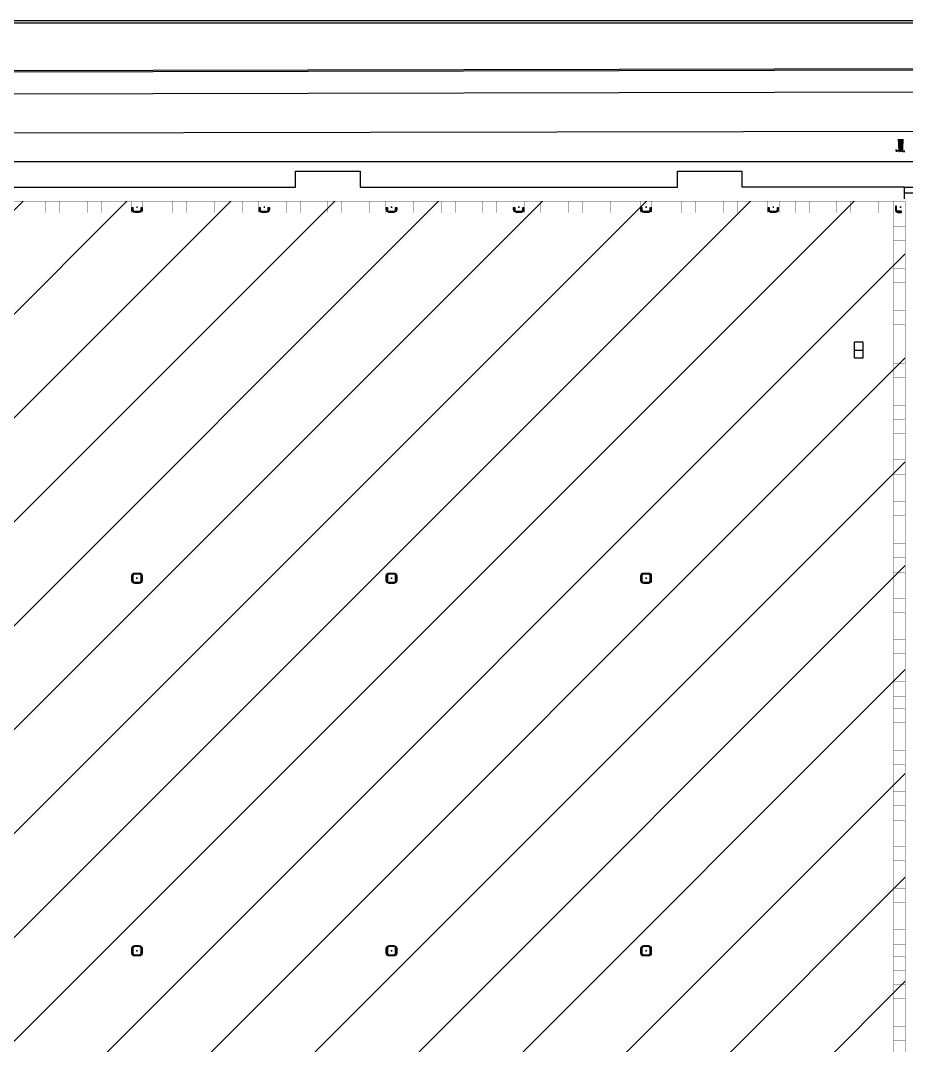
# Model space of a CAD drawing. Header units: millimetres. Extents: x 64 to 660, y 33 to 427.
# Drawn here: x 315.4 to 392, y 338.8 to 427.4 of the extents above; entities that cross this region are included whole.
import ezdxf

# ---------------------------------------------------------------- set-up
doc = ezdxf.new("R2010")
doc.units = ezdxf.units.MM
for name, pattern in [('CONTIN', [0]), ('DASHDOT', [1, 0.5, -0.25, 0, -0.25]), ('HIDDEN', [0.375, 0.25, -0.125])]:
    doc.linetypes.add(name, pattern=pattern)
for name, color, linetype in [('A-CARP-DEFENSAS', 37, 'Continuous'), ('A-PAV-JUNTA-CONTRACCION-02', 251, 'CONTIN'), ('A-PAV-JUNTA-DILATACION', 251, 'Continuous'), ('A-PAV-JUNTA-EXPANSION', 251, 'Continuous'), ('Contorno', 7, 'Continuous'), ('Equipamientos OCASA', 10, 'Continuous')]:
    doc.layers.add(name, color=color, linetype=linetype)
doc.layers.add('H-1', color=7, linetype='Continuous', lineweight=18, true_color=0xffffff)

# ---------------------------------------------------------------- blocks, each defined once
blk = doc.blocks.new('A$C2e89fcee')
blk.add_lwpolyline([(1.497, 0.018, 0.00945, 0.00945, 0), (1.577, -0.023, 0.00945, 0.00945, 0), (1.503, -0.074, 0, 0, 0)], format="xyseb")
blk.add_open_spline([(0.935, -0.025), (0.986, 0.021), (1.078, 0.103), (1.201, -0.083), (1.311, 0.099), (1.419, -0.04), (1.514, -0.03), (1.577, -0.023)], degree=3, knots=[0, 0, 0, 0, 0.1680547, 0.3001606, 0.4437484, 0.5343579, 0.7147845, 0.7147845, 0.7147845, 0.7147845])
blk = doc.blocks.new('*U45')
at = {"true_color": 0xf3e03b}
h = blk.add_hatch(color=53, dxfattribs=at)
h.dxf.hatch_style = 1
edge = h.paths.add_edge_path()
edge.add_line((0.35, 0.025), (0.35, 0.2))
edge.add_arc((0.2, 0.2), 0.15, 360, 450)
edge.add_line((0.2, 0.35), (-0.2, 0.35))
edge.add_arc((-0.2, 0.2), 0.15, 90, 180)
edge.add_line((-0.35, 0.2), (-0.35, 0.025))
edge.add_line((-0.35, 0.025), (-0.45, 0.025))
edge.add_line((-0.45, 0.025), (-0.45, 0.2))
edge.add_arc((-0.2, 0.2), 0.25, 90, 180, ccw=False)
edge.add_line((-0.2, 0.45), (0.2, 0.45))
edge.add_arc((0.2, 0.2), 0.25, 0, 90, ccw=False)
edge.add_line((0.45, 0.2), (0.45, 0.025))
edge.add_line((0.45, 0.025), (0.35, 0.025))
at = {"color": 253, "linetype": 'DASHDOT', "ltscale": 0.2}
for p, q in [((-0.05, 0), (0.05, 0)), ((0, -0.05), (0, 0.05))]:
    blk.add_line(p, q, dxfattribs=at)
blk.add_lwpolyline([(0.35, 0.025), (0.35, 0.2, 0.414214), (0.2, 0.35), (-0.2, 0.35, 0.414214), (-0.35, 0.2), (-0.35, 0.025), (-0.45, 0.025), (-0.45, 0.2, -0.414214), (-0.2, 0.45), (0.2, 0.45, -0.414214), (0.45, 0.2), (0.45, 0.025)], format="xyb", close=True)
blk.add_lwpolyline([(0.4, 0), (0.4, 0.2, 0.414214), (0.2, 0.4), (-0.2, 0.4, 0.414214), (-0.4, 0.2), (-0.4, 0)], format="xyb", dxfattribs=at)
at = {"color": 251, "linetype": 'HIDDEN', "ltscale": 0.1}
for centre in [(-0.4, 0.1), (0, 0.4), (0.4, 0.1)]:
    blk.add_circle(centre, 0.05, dxfattribs=at)
blk = doc.blocks.new('*U13')
at = {"true_color": 0xf3e03b}
h = blk.add_hatch(color=53, dxfattribs=at)
h.dxf.hatch_style = 1
edge = h.paths.add_edge_path()
edge.add_line((-0.35, -0.025), (-0.35, -0.2))
edge.add_arc((-0.2, -0.2), 0.15, 180, 270)
edge.add_line((-0.2, -0.35), (0.2, -0.35))
edge.add_arc((0.2, -0.2), 0.15, 270, 360)
edge.add_line((0.35, -0.2), (0.35, -0.025))
edge.add_line((0.35, -0.025), (0.45, -0.025))
edge.add_line((0.45, -0.025), (0.45, -0.2))
edge.add_arc((0.2, -0.2), 0.25, -90, 0, ccw=False)
edge.add_line((0.2, -0.45), (-0.2, -0.45))
edge.add_arc((-0.2, -0.2), 0.25, 180, 270, ccw=False)
edge.add_line((-0.45, -0.2), (-0.45, -0.025))
edge.add_line((-0.45, -0.025), (-0.35, -0.025))
at = {"color": 253, "linetype": 'DASHDOT', "ltscale": 0.2}
for p, q in [((0.05, 0), (-0.05, 0)), ((0, 0.05), (0, -0.05))]:
    blk.add_line(p, q, dxfattribs=at)
blk.add_lwpolyline([(-0.4, 0), (-0.4, -0.2, 0.414214), (-0.2, -0.4), (0.2, -0.4, 0.414214), (0.4, -0.2), (0.4, 0)], format="xyb", dxfattribs=at)
blk.add_lwpolyline([(-0.35, -0.025), (-0.35, -0.2, 0.414214), (-0.2, -0.35), (0.2, -0.35, 0.414214), (0.35, -0.2), (0.35, -0.025), (0.45, -0.025), (0.45, -0.2, -0.414214), (0.2, -0.45), (-0.2, -0.45, -0.414214), (-0.45, -0.2), (-0.45, -0.025)], format="xyb", close=True)
at = {"color": 251, "linetype": 'HIDDEN', "ltscale": 0.1}
for centre in [(-0.4, -0.1), (0, -0.4), (0.4, -0.1)]:
    blk.add_circle(centre, 0.05, dxfattribs=at)
blk = doc.blocks.new('*U41')
at = {"true_color": 0xf3e03b}
h = blk.add_hatch(color=53, dxfattribs=at)
h.dxf.hatch_style = 1
edge = h.paths.add_edge_path()
edge.add_line((-0.075, -0.35), (0.2, -0.35))
edge.add_arc((0.2, -0.2), 0.15, 270, 360)
edge.add_line((0.35, -0.2), (0.35, 0.075))
edge.add_line((0.35, 0.075), (0.45, 0.075))
edge.add_line((0.45, 0.075), (0.45, -0.2))
edge.add_arc((0.2, -0.2), 0.25, -90, 0, ccw=False)
edge.add_line((0.2, -0.45), (-0.075, -0.45))
edge.add_line((-0.075, -0.45), (-0.075, -0.35))
at = {"color": 253, "linetype": 'DASHDOT', "ltscale": 0.2}
for p, q in [((0.05, 0), (-0.05, 0)), ((0, 0.05), (0, -0.05))]:
    blk.add_line(p, q, dxfattribs=at)
blk.add_lwpolyline([(-0.1, -0.4), (0.2, -0.4, 0.414214), (0.4, -0.2), (0.4, 0.1)], format="xyb", dxfattribs=at)
blk.add_lwpolyline([(-0.075, -0.35), (-0.075, -0.35), (-0.075, -0.35), (0.2, -0.35, 0.414214), (0.35, -0.2), (0.35, 0.075), (0.45, 0.075), (0.45, -0.2, -0.414214), (0.2, -0.45), (-0.075, -0.45), (-0.075, -0.45), (-0.075, -0.45)], format="xyb", close=True)
at = {"color": 251, "linetype": 'HIDDEN', "ltscale": 0.1}
for centre in [(0.4, 0), (0, -0.4)]:
    blk.add_circle(centre, 0.05, dxfattribs=at)

msp = doc.modelspace()

# ---------------------------------------------------------------- hatches: boundary and pattern name
h = msp.add_hatch(color=253)
h.dxf.hatch_style = 1
h.paths.add_polyline_path([(391.266, 417.163), (391.318, 416.18), (391.737, 416.18), (391.789, 417.163)])
h = msp.add_hatch()
h.set_pattern_fill('AR-CONC', color=253, scale=0.0015, angle=90)
h.set_pattern_definition([(50, (391.44387, 414.39794), (0.273277, -0.023909), [0.028575, -0.314325]), (355, (391.44387, 414.39794), (-0.052865, 0.286585), [0.02286, -0.25146]), (100.451, (391.46665, 414.39594), (0.220412, 0.262677), [0.024285, -0.267135]), (46.184, (391.44387, 414.47414), (0.40662, -0.063063), [0.04286, -0.47149]), (96.636, (391.47776, 414.46888), (0.35611, 0.37114), [0.03643, -0.4007]), (351.184, (391.44387, 414.47414), (0.35611, 0.37114), [0.03429, -0.37719]), (21, (391.48197, 414.45509), (0.227422, -0.153398), [0.028575, -0.314325]), (326, (391.48197, 414.45509), (0.092703, 0.27628), [0.02286, -0.25146]), (71.451, (391.50092, 414.4423), (0.320125, 0.122884), [0.024285, -0.267135]), (37.5, (391.44387, 414.397935), (0.004633, 0.1268326), [0, -0.248412, 0, -0.25527, 0, -0.2524125]), (7.5, (391.44387, 414.39794), (0.1002295, 0.150271), [0, -0.145542, 0, -0.242697, 0, -0.0962025]), (327.5, (391.35891, 414.39794), (0.203386, -0.008593), [0, -0.09525, 0, -0.29718, 0, -0.394335]), (317.5, (391.32081, 414.39794), (0.222194, 0.03814), [0, -0.123825, 0, -0.197358, 0, -0.280035])])
h.paths.add_polyline_path([(391.872, 416.08), (391.942, 416.157), (391.857, 416.24), (391.79, 416.18), (391.25, 416.18), (391.154, 416.278), (391.07, 416.202), (391.189, 416.08)])
h = msp.add_hatch(color=41)
h.dxf.hatch_style = 1
edge = h.paths.add_edge_path()
edge.add_line((380.126, 411.251), (380.126, 411.076))
edge.add_arc((380.276, 411.076), 0.15, 180, 270)
edge.add_line((380.276, 410.926), (380.676, 410.926))
edge.add_arc((380.676, 411.076), 0.15, 270, 360)
edge.add_line((380.826, 411.076), (380.826, 411.251))
edge.add_line((380.826, 411.251), (380.926, 411.251))
edge.add_line((380.926, 411.251), (380.926, 411.076))
edge.add_arc((380.676, 411.076), 0.25, 270, 360, ccw=False)
edge.add_line((380.676, 410.826), (380.276, 410.826))
edge.add_arc((380.276, 411.076), 0.25, 180, 270, ccw=False)
edge.add_line((380.026, 411.076), (380.026, 411.251))
edge.add_line((380.026, 411.251), (380.126, 411.251))
at = {"layer": 'H-1'}
h = msp.add_hatch(dxfattribs=at)
h.set_pattern_fill('ANSI31', color=253, scale=2)
h.set_pattern_definition([(45, (-4639.8004, -1418.538), (-4.490128, 4.490128), [])])
h.paths.add_polyline_path([(248.025, 411.801), (193.113, 411.801), (193.113, 282.207), (248.025, 282.207)])
h.paths.add_polyline_path([(313.397, 411.801), (248.025, 411.801), (248.025, 282.207), (313.397, 282.207)])
h.paths.add_polyline_path([(391.92, 411.801), (313.397, 411.801), (313.397, 282.207), (391.92, 282.207)])

# ---------------------------------------------------------------- linework, layer by layer
for points, const_width in [([(391.266, 417.163), (391.318, 416.18), (391.737, 416.18), (391.789, 417.163)], 0.00001), ([(391.872, 416.08), (391.942, 416.157), (391.857, 416.24), (391.79, 416.18), (391.25, 416.18), (391.154, 416.278), (391.07, 416.202), (391.189, 416.08)], 0.001)]:
    msp.add_lwpolyline(points, close=True, dxfattribs=dict(const_width=const_width))
at = {"color": 251, "linetype": 'HIDDEN', "ltscale": 0.1}
for centre in [(380.076, 411.176), (380.876, 411.176), (380.476, 410.876)]:
    msp.add_circle(centre, 0.05, dxfattribs=at)
at = {"layer": 'A-PAV-JUNTA-CONTRACCION-02', "const_width": 0.02}
for points in [[(316.413, 411.791), (316.413, 410.801)], [(317.613, 411.791), (317.613, 410.801)], [(318.813, 411.791), (318.813, 410.801)], [(320.013, 411.791), (320.013, 410.801)], [(321.213, 411.791), (321.213, 410.801)], [(322.413, 411.791), (322.413, 410.801)], [(323.613, 411.791), (323.613, 410.801)], [(327.413, 411.791), (327.413, 410.801)], [(328.613, 411.791), (328.613, 410.801)], [(329.813, 411.791), (329.813, 410.801)], [(331.013, 411.791), (331.013, 410.801)], [(332.213, 411.791), (332.213, 410.801)], [(333.413, 411.791), (333.413, 410.801)], [(334.613, 411.791), (334.613, 410.801)], [(338.413, 411.791), (338.413, 410.801)], [(339.613, 411.791), (339.613, 410.801)], [(340.813, 411.791), (340.813, 410.801)], [(342.013, 411.791), (342.013, 410.801)], [(343.213, 411.791), (343.213, 410.801)], [(344.413, 411.791), (344.413, 410.801)], [(345.613, 411.791), (345.613, 410.801)], [(349.413, 411.791), (349.413, 410.801)], [(350.613, 411.791), (350.613, 410.801)], [(351.813, 411.791), (351.813, 410.801)], [(353.013, 411.791), (353.013, 410.801)], [(354.213, 411.791), (354.213, 410.801)], [(355.413, 411.791), (355.413, 410.801)], [(356.613, 411.791), (356.613, 410.801)], [(360.413, 411.791), (360.413, 410.801)], [(361.613, 411.791), (361.613, 410.801)], [(362.813, 411.791), (362.813, 410.801)], [(364.013, 411.791), (364.013, 410.801)], [(365.213, 411.791), (365.213, 410.801)], [(366.413, 411.791), (366.413, 410.801)], [(367.613, 411.791), (367.613, 410.801)], [(371.413, 411.791), (371.413, 410.801)], [(372.613, 411.791), (372.613, 410.801)], [(373.813, 411.791), (373.813, 410.801)], [(375.013, 411.791), (375.013, 410.801)], [(376.213, 411.791), (376.213, 410.801)], [(377.413, 411.791), (377.413, 410.801)], [(378.613, 411.791), (378.613, 410.801)], [(382.413, 411.791), (382.413, 410.801)], [(383.613, 411.791), (383.613, 410.801)], [(384.813, 411.791), (384.813, 410.801)], [(386.013, 411.791), (386.013, 410.801)], [(387.213, 411.791), (387.213, 410.801)], [(388.413, 411.791), (388.413, 410.801)], [(389.613, 411.791), (389.613, 410.801)], [(390.913, 409.571), (391.903, 409.571)], [(390.913, 408.371), (391.903, 408.371)], [(390.913, 407.171), (391.903, 407.171)], [(390.913, 405.971), (391.903, 405.971)], [(390.913, 404.771), (391.903, 404.771)], [(390.913, 403.571), (391.903, 403.571)], [(390.913, 402.371), (391.903, 402.371)], [(391.903, 398.931), (390.913, 398.931)], [(391.903, 397.731), (390.913, 397.731)], [(391.903, 396.531), (390.913, 396.531)], [(391.903, 395.331), (390.913, 395.331)], [(391.903, 394.131), (390.913, 394.131)], [(391.903, 392.931), (390.913, 392.931)], [(391.903, 391.731), (390.913, 391.731)], [(390.913, 388.201), (391.903, 388.201)], [(390.913, 387.001), (391.903, 387.001)], [(390.913, 385.801), (391.903, 385.801)], [(390.913, 384.601), (391.903, 384.601)], [(390.913, 383.401), (391.903, 383.401)], [(390.913, 382.201), (391.903, 382.201)], [(390.913, 381.001), (391.903, 381.001)], [(390.913, 377.471), (391.903, 377.471)], [(390.913, 376.271), (391.903, 376.271)], [(390.913, 375.071), (391.903, 375.071)], [(390.913, 373.871), (391.903, 373.871)], [(390.913, 372.671), (391.903, 372.671)], [(390.913, 371.471), (391.903, 371.471)], [(390.913, 370.271), (391.903, 370.271)], [(390.913, 366.731), (391.903, 366.731)], [(390.913, 365.531), (391.903, 365.531)], [(390.913, 364.331), (391.903, 364.331)], [(390.913, 363.131), (391.903, 363.131)], [(390.913, 361.931), (391.903, 361.931)], [(390.913, 360.731), (391.903, 360.731)], [(390.913, 359.531), (391.903, 359.531)], [(390.913, 356.001), (391.903, 356.001)], [(390.913, 354.801), (391.903, 354.801)], [(390.913, 353.601), (391.903, 353.601)], [(390.913, 352.401), (391.903, 352.401)], [(390.913, 351.201), (391.903, 351.201)], [(390.913, 350.001), (391.903, 350.001)], [(390.913, 348.801), (391.903, 348.801)], [(390.913, 345.271), (391.903, 345.271)], [(390.913, 344.071), (391.903, 344.071)], [(390.913, 342.871), (391.903, 342.871)], [(390.913, 341.671), (391.903, 341.671)], [(390.913, 340.471), (391.903, 340.471)], [(390.913, 339.271), (391.903, 339.271)]]:
    msp.add_lwpolyline(points, dxfattribs=at)
at = {"layer": 'A-PAV-JUNTA-DILATACION', "const_width": 0.02}
for points in [[(194.113, 410.801), (390.938, 410.801)], [(390.913, 284.891), (390.913, 410.801)]]:
    msp.add_lwpolyline(points, dxfattribs=at)
at = {"layer": 'A-PAV-JUNTA-EXPANSION', "const_width": 0.02}
for points in [[(193.123, 282.211), (391.903, 282.211), (391.903, 411.791), (193.123, 411.791)], [(326.013, 410.801), (325.013, 410.801), (325.013, 411.791), (326.013, 411.791)], [(337.013, 410.801), (336.013, 410.801), (336.013, 411.791), (337.013, 411.791)], [(348.013, 410.801), (347.013, 410.801), (347.013, 411.791), (348.013, 411.791)], [(359.013, 410.801), (358.013, 410.801), (358.013, 411.791), (359.013, 411.791)], [(370.013, 410.801), (369.013, 410.801), (369.013, 411.791), (370.013, 411.791)], [(381.013, 410.801), (380.013, 410.801), (380.013, 411.791), (381.013, 411.791)], [(391.9, 410.805), (390.913, 410.801), (390.913, 411.791), (391.9, 411.795)], [(391.903, 400.171), (390.913, 400.171), (390.913, 401.171), (391.903, 401.171)], [(391.903, 389.431), (390.913, 389.431), (390.913, 390.431), (391.903, 390.431)], [(391.903, 378.701), (390.913, 378.701), (390.913, 379.701), (391.903, 379.701)], [(391.903, 367.971), (390.913, 367.971), (390.913, 368.971), (391.903, 368.971)], [(391.903, 357.231), (390.913, 357.231), (390.913, 358.231), (391.903, 358.231)], [(391.903, 346.501), (390.913, 346.501), (390.913, 347.501), (391.903, 347.501)]]:
    msp.add_lwpolyline(points, close=True, dxfattribs=at)
at = {"layer": 'Contorno', "color": 252, "linetype": 'ByBlock'}
for p, q in [((70.173, 427.413, 0), (575.342, 427.413, 0)), ((70.189, 427.213, 0), (575.342, 427.213, 0)), ((398.645, 423.244), (262.111, 422.966)), ((262.111, 422.866), (398.645, 423.144)), ((397.647, 421.213), (261.107, 420.935)), ((397.65, 417.832), (261.107, 417.554))]:
    msp.add_line(p, q, dxfattribs=at)
at = {"layer": 'Contorno', "color": 252}
for p, q in [((191.913, 415.231), (408.813, 415.231, 0)), ((311.801, 413.001), (339.226, 413.001)), ((344.801, 413.001), (372.226, 413.001))]:
    msp.add_line(p, q, dxfattribs=at)
for points in [[(339.226, 413.001), (339.226, 414.401), (344.801, 414.401), (344.801, 413.001)], [(372.226, 413.001), (372.226, 414.401), (377.801, 414.401), (377.801, 413.001)], [(391.863, 412.001), (391.863, 413.001), (377.801, 413.001)]]:
    msp.add_lwpolyline(points, dxfattribs=at)
at = {"layer": 'Contorno', "color": 252, "elevation": -0.001}
msp.add_lwpolyline([(391.863, 412.501), (391.863, 413.001), (394.331, 413.001), (394.331, 412.501)], close=True, dxfattribs=at)
at = {"layer": 'Equipamientos OCASA', "color": 252, "linetype": 'Continuous'}
msp.add_line((387.543, 398.922), (388.243, 398.924), dxfattribs=at)
msp.add_lwpolyline([(388.244, 398.224), (387.544, 398.222), (387.542, 399.622), (388.242, 399.624)], close=True, dxfattribs=at)

# ---------------------------------------------------------------- block references
at = {"rotation": 90}
msp.add_blockref('A$C2e89fcee', (391.528, 415.449), dxfattribs=at)
at = {"layer": 'A-CARP-DEFENSAS'}
for p in [(325.513, 411.276), (336.513, 411.276), (347.513, 411.276), (358.513, 411.276), (369.513, 411.276), (380.513, 411.276)]:
    msp.add_blockref('*U13', p, dxfattribs=at)
at = {"layer": 'A-CARP-DEFENSAS', "xscale": -1}
msp.add_blockref('*U41', (391.513, 411.276), dxfattribs=at)
at = {"layer": 'A-CARP-DEFENSAS', "rotation": 90}
for name, p in [('*U45', (325.513, 379.201)), ('*U13', (325.513, 379.201)), ('*U45', (347.513, 379.201)), ('*U13', (347.513, 379.201)), ('*U45', (369.513, 379.201)), ('*U13', (369.513, 379.201)), ('*U45', (325.513, 347.001)), ('*U13', (325.513, 347.001)), ('*U45', (347.513, 347.001)), ('*U13', (347.513, 347.001)), ('*U45', (369.513, 347.001)), ('*U13', (369.513, 347.001))]:
    msp.add_blockref(name, p, dxfattribs=at)

doc.saveas('drawing.dxf')
